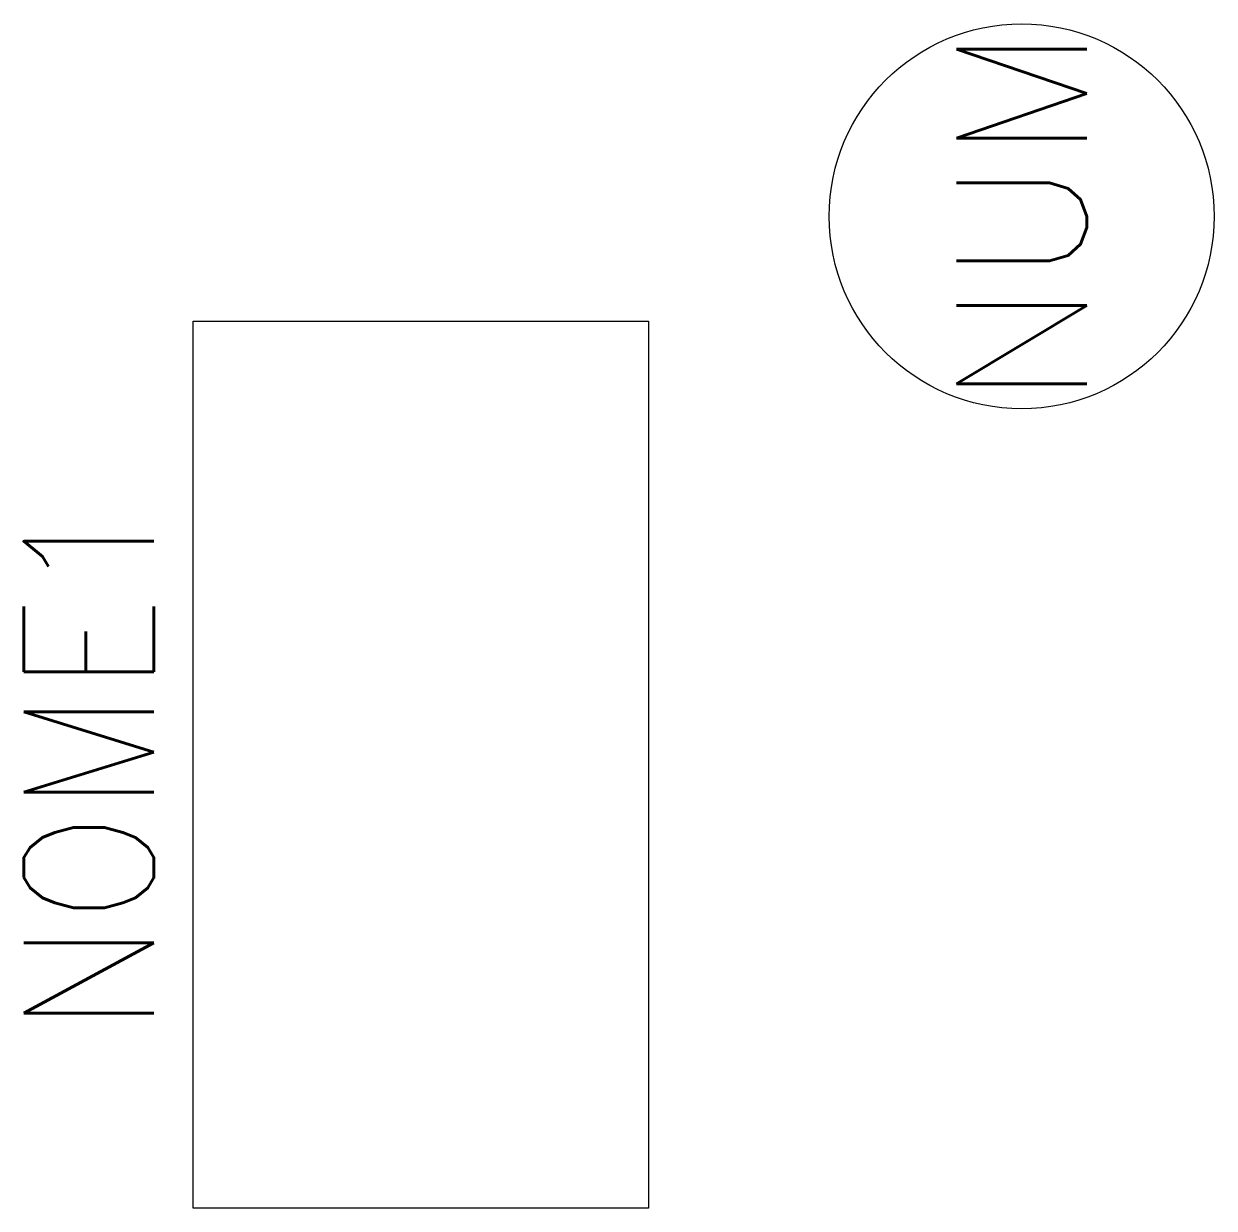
# Model space of a CAD drawing. Header units: millimetres. Extents: x -2.6 to 15.7, y -13.6 to 4.6.
import ezdxf
from ezdxf.enums import TextEntityAlignment as Align

# ---------------------------------------------------------------- set-up
doc = ezdxf.new("R2010")
doc.units = ezdxf.units.MM
doc.styles.add('Romans', font='romans.shx')

msp = doc.modelspace()

# ---------------------------------------------------------------- linework, layer by layer
msp.add_lwpolyline([(0, 0), (7, 0), (7, -13.631), (0, -13.631)], close=True)
at = {"ltscale": 10}
msp.add_circle((12.733, 1.61), 2.958, dxfattribs=at)

# ---------------------------------------------------------------- texts
at = {"color": 7, "style": 'Romans', "flags": 4}
msp.add_attdef('NUM', text='NUM', height=2, rotation=90, dxfattribs=at).set_placement((12.733, 1.61), align=Align.MIDDLE_CENTER)
at = {"color": 7, "style": 'Romans', "width": 0.9, "flags": 4}
msp.add_attdef('NOME1', text='NOME1', height=2, rotation=90, dxfattribs=at).set_placement((0, -6.816), align=Align.BOTTOM_CENTER)

doc.saveas('drawing.dxf')
